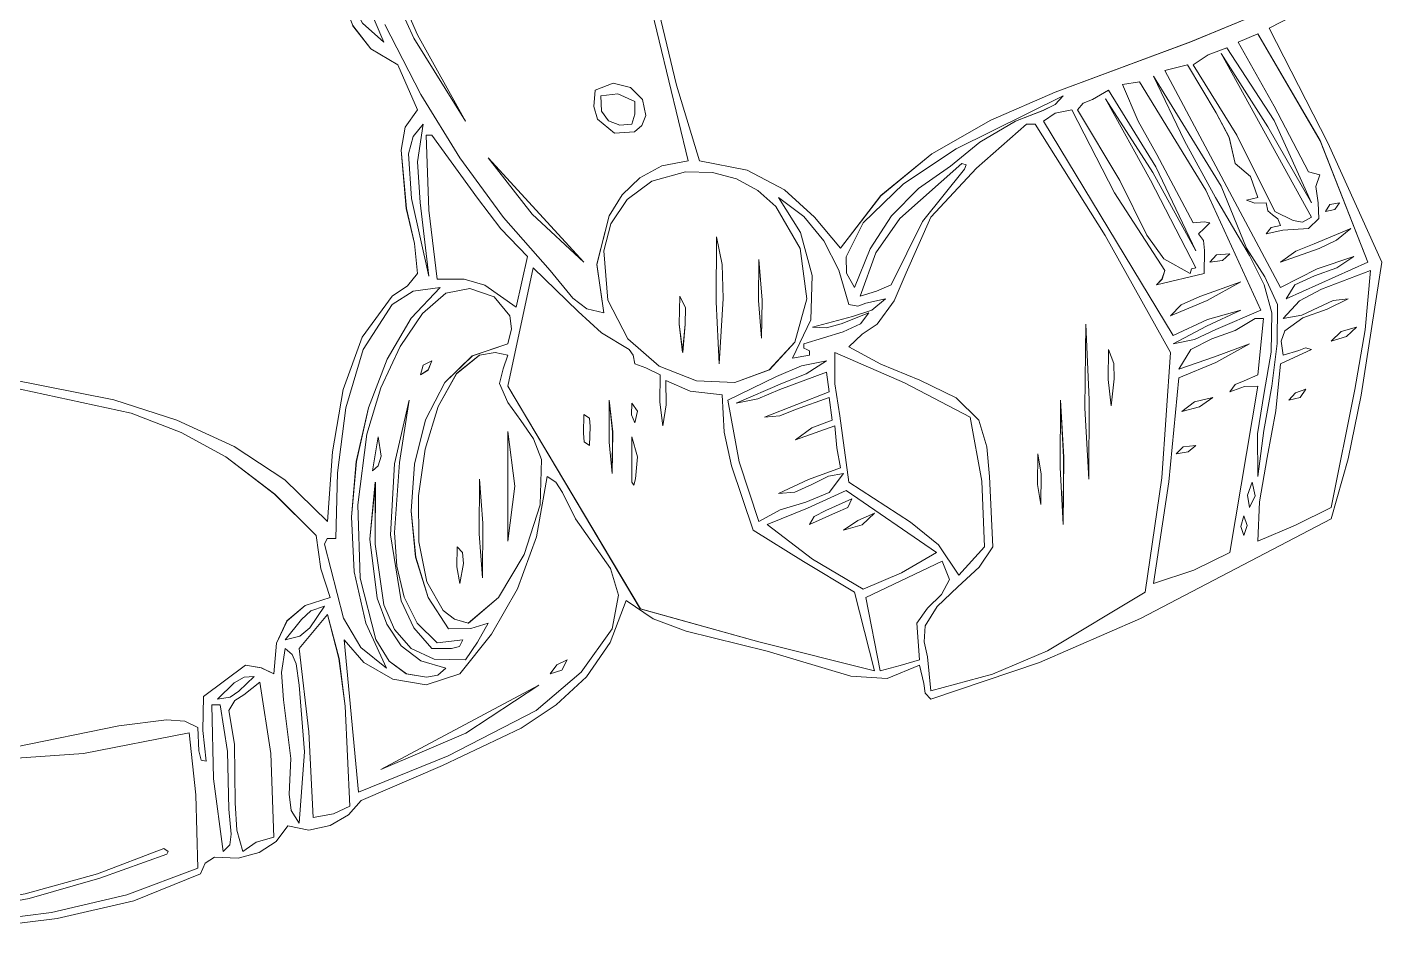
# Model space of a CAD drawing. Header units: inches. Extents: x -1726 to 2926, y -3254 to 1573.
# Drawn here: x 1126 to 2926, y -3248 to -2050 of the extents above; entities that cross this region are included whole.
import ezdxf

# ---------------------------------------------------------------- set-up
doc = ezdxf.new("R2010")
doc.units = ezdxf.units.IN
doc.header["$MEASUREMENT"] = 0
doc.layers.add('Layer 1', color=7, linetype='Continuous')

msp = doc.modelspace()

# ---------------------------------------------------------------- linework, layer by layer
at = {"layer": 'Layer 1', "color": 7, "lineweight": 9}
for points in [[(1708.6, -2175.3), (1644.6, -2060.4), (1590.4, -1935.7), (1548.5, -1798.8), (1521.3, -1647.1), (1543.6, -1803.7), (1584, -1942.2), (1639.9, -2065.1), (1708.6, -2175.3), (1708.6, -2175.3)], [(1521.3, -1647.1), (1548.5, -1798.8), (1590.4, -1935.7), (1644.6, -2060.4), (1708.6, -2175.3), (1639.9, -2065.1), (1584, -1942.2), (1543.6, -1803.7), (1521.3, -1647.1), (1521.3, -1647.1)], [(1506.3, -1774.5), (1524, -1866.8), (1534.3, -1964), (1543.4, -2008.8), (1558.7, -2048), (1582.9, -2079.2), (1618.7, -2100.3), (1644.9, -2160.3), (1628.3, -2183.1), (1623, -2213.8), (1630, -2291.4), (1640.9, -2337.7), (1644.9, -2377.5), (1631.7, -2393.8), (1611.2, -2407.5), (1571.3, -2462.1), (1546, -2531.9), (1531.8, -2614.5), (1525.1, -2707.2), (1468.4, -2651.9), (1401.3, -2607.5), (1325.1, -2572.6), (1241.3, -2545.5), (1057.5, -2509.1)], [(1600, -2070.4), (1565.5, -1988.8), (1536.3, -1901.8), (1537.5, -1954.5), (1550, -2004.5), (1571.6, -2045.2), (1600, -2070.4), (1600, -2070.4)], [(1536.3, -1901.8), (1565.5, -1988.8), (1600, -2070.4), (1571.6, -2045.2), (1550, -2004.5), (1537.5, -1954.5), (1536.3, -1901.8), (1536.3, -1901.8)], [(1952.9, -2015.1), (2004.5, -2227.7), (1969.5, -2234.6), (1940.2, -2250.3), (1916.8, -2273), (1899.3, -2300.9), (1883, -2365.5), (1892.1, -2430), (1869.7, -2424.7), (1851.3, -2410.2), (1821, -2373.8), (1758.9, -2303), (1701.1, -2224), (1649.4, -2139.9), (1601.5, -2046.9)], [(1601.5, -2046.8), (1649.4, -2139.9), (1701.1, -2223.9), (1758.9, -2303), (1821, -2373.8), (1851.3, -2410.2), (1869.7, -2424.7), (1892.1, -2429.9), (1883, -2365.4), (1899.3, -2300.9), (1916.8, -2273), (1940.2, -2250.3), (1969.5, -2234.6), (2004.5, -2227.7), (1952.8, -2015.1)], [(1963.3, -2020.3), (1988.7, -2127.4), (2019.5, -2227.7), (2082.9, -2240.2), (2132.3, -2266.6), (2172.1, -2302.6), (2206.8, -2343.8), (2260.3, -2274.2), (2328, -2218.7), (2406.4, -2173.9), (2492.1, -2136.5), (2671.9, -2070), (2759, -2034.1)], [(2759, -2034), (2671.8, -2070), (2492.1, -2136.5), (2406.3, -2173.9), (2327.9, -2218.7), (2260.3, -2274.1), (2206.8, -2343.8), (2172.1, -2302.6), (2132.3, -2266.6), (2082.9, -2240.2), (2019.5, -2227.7), (1988.7, -2127.4), (1963.3, -2020.3)], [(2808.2, -2035.4), (2776.1, -2051.6), (2854.3, -2203.8), (2925.9, -2362.5), (2898.3, -2539.1), (2881.1, -2623.9), (2858.5, -2703.4), (2605.3, -2836), (2470.9, -2894.5), (2326.6, -2943.1), (2319.4, -2935.3), (2317.4, -2922.3), (2311.6, -2898.2), (2268.6, -2915.9), (2220.5, -2912.8), (2109.3, -2879.4), (2001.8, -2852.7), (1957.8, -2836.5), (1922.1, -2812), (1900.7, -2867.9), (1869.1, -2913.5), (1829.1, -2950.8), (1782.7, -2981.7), (1678, -3031.5), (1570, -3077.9), (1553.3, -3096.8), (1528.8, -3111.2), (1500.5, -3117.4), (1472.6, -3111.6), (1456.9, -3132.2), (1434.3, -3147), (1406.5, -3154.4), (1375.2, -3152.9), (1362.9, -3161.1), (1356.4, -3175.3), (1267.8, -3210.9), (1165.9, -3234.7), (1054.4, -3248.4)], [(1057.5, -2509), (1241.3, -2545.5), (1325, -2572.5), (1401.2, -2607.5), (1468.4, -2651.9), (1525.1, -2707.1), (1531.7, -2614.5), (1546, -2531.9), (1571.3, -2462), (1611.2, -2407.5), (1631.6, -2393.8), (1644.9, -2377.5), (1640.8, -2337.7), (1629.9, -2291.4), (1623, -2213.8), (1628.3, -2183.1), (1644.9, -2160.2), (1618.7, -2100.3), (1582.9, -2079.2), (1558.6, -2047.9)], [(2761.2, -2059.1), (2843.9, -2201.2), (2907.2, -2362.5), (2798.6, -2411.2), (2810.4, -2392.5), (2836.4, -2380.6), (2865.9, -2370), (2888.5, -2355), (2840.1, -2371.3), (2791.1, -2396.3), (2637.5, -2107.8), (2667.5, -2100.3), (2705.6, -2164.3), (2723.2, -2196.7), (2731.2, -2231.4), (2751.3, -2248.8), (2761.1, -2276.4), (2746.2, -2280.1), (2757, -2284.3), (2772.4, -2283.9), (2774.2, -2294.3), (2780.8, -2299.8), (2787.9, -2304.9), (2791.1, -2313.9), (2778.8, -2316.5), (2772.4, -2325.1), (2794.3, -2319.8), (2828.6, -2317.6), (2842, -2304.6), (2841.4, -2283.6), (2838.1, -2261.8), (2843.6, -2246.4), (2828.6, -2242.7), (2782.9, -2155.4), (2734.9, -2070.4), (2761.2, -2059.1), (2761.2, -2059.1)], [(2734.9, -2070.4), (2782.9, -2155.4), (2828.6, -2242.7), (2843.6, -2246.4), (2838.1, -2261.8), (2841.4, -2283.6), (2842, -2304.5), (2828.6, -2317.6), (2794.3, -2319.8), (2772.4, -2325.1), (2778.8, -2316.5), (2791.1, -2313.8), (2787.9, -2304.9), (2780.8, -2299.8), (2774.2, -2294.2), (2772.4, -2283.9), (2757, -2284.3), (2746.2, -2280.1), (2761.1, -2276.4), (2751.3, -2248.8), (2731.2, -2231.4), (2723.2, -2196.6), (2705.6, -2164.3), (2667.5, -2100.3), (2637.5, -2107.8), (2791.1, -2396.2), (2840.1, -2371.3), (2888.5, -2355), (2865.9, -2370), (2836.4, -2380.6), (2810.4, -2392.5), (2798.6, -2411.2), (2907.2, -2362.5), (2843.9, -2201.1), (2761.2, -2059.1), (2734.9, -2070.4), (2734.9, -2070.4)], [(2712.4, -2085.4), (2832.3, -2302.6), (2820.5, -2309.6), (2808, -2307.2), (2783.6, -2295.1), (2733.4, -2193.6), (2675, -2100.3), (2695.3, -2086.9), (2719.9, -2077.9), (2782.8, -2174.2), (2832.3, -2283.9), (2774.2, -2182.9), (2712.4, -2085.4), (2712.4, -2085.4)], [(2832.3, -2283.9), (2782.8, -2174.2), (2719.9, -2077.9), (2695.3, -2087), (2675, -2100.3), (2733.4, -2193.6), (2783.6, -2295.1), (2808, -2307.2), (2820.5, -2309.6), (2832.3, -2302.6), (2712.4, -2085.4), (2774.2, -2182.9), (2832.3, -2283.9), (2832.3, -2283.9)], [(2581.4, -2126.6), (2602.1, -2175.1), (2627.1, -2219.4), (2675, -2310.1), (2689.8, -2309.1), (2697.5, -2310.1), (2690, -2317.6), (2682.5, -2325.1), (2688.8, -2333.8), (2690.4, -2347.2), (2690, -2377.5), (2626.3, -2392.5), (2633.9, -2385), (2637.6, -2373.8), (2570.7, -2270.2), (2513.9, -2160.2), (2491.9, -2164.4), (2476.5, -2175.2), (2648.8, -2459.9), (2694.3, -2438.9), (2738.7, -2426.2), (2692.8, -2447.7), (2648.8, -2471.1), (2677.1, -2465.1), (2705.5, -2451.9), (2764.9, -2426.2), (2692, -2266.9), (2603.8, -2122.8), (2581.4, -2126.6), (2581.4, -2126.6)], [(2603.8, -2122.8), (2692, -2266.9), (2764.9, -2426.2), (2705.5, -2452), (2677.1, -2465.1), (2648.8, -2471.2), (2692.8, -2447.7), (2738.7, -2426.2), (2694.2, -2438.9), (2648.8, -2459.9), (2476.5, -2175.3), (2491.9, -2164.4), (2513.9, -2160.3), (2570.6, -2270.3), (2637.5, -2373.8), (2633.8, -2385.1), (2626.3, -2392.5), (2690, -2377.5), (2690.3, -2347.2), (2688.8, -2333.8), (2682.5, -2325.1), (2690, -2317.6), (2697.5, -2310.1), (2689.8, -2309.1), (2675, -2310.1), (2627.1, -2219.4), (2602.1, -2175.1), (2581.4, -2126.6), (2603.8, -2122.8), (2603.8, -2122.8)], [(2663.8, -2201.5), (2705, -2276.4), (2750.1, -2353.5), (2769.5, -2392.5), (2779.9, -2430), (2778.8, -2482.2), (2769.5, -2535.6), (2760.7, -2590.4), (2761.2, -2647.2), (2769, -2586.3), (2779.9, -2527.4), (2786.7, -2470.6), (2787.4, -2418.7), (2770.3, -2381.9), (2746.2, -2343.8), (2712.4, -2261.4), (2622.5, -2115.3), (2663.8, -2201.5), (2663.8, -2201.5)], [(2622.6, -2115.3), (2712.5, -2261.4), (2746.2, -2343.8), (2770.3, -2381.9), (2787.4, -2418.7), (2786.7, -2470.6), (2779.9, -2527.4), (2769, -2586.3), (2761.2, -2647.2), (2760.8, -2590.4), (2769.5, -2535.6), (2778.8, -2482.2), (2779.9, -2430), (2769.5, -2392.5), (2750.1, -2353.5), (2705, -2276.4), (2663.8, -2201.5), (2622.6, -2115.3), (2622.6, -2115.3)], [(1948.3, -2167.8), (1943.9, -2146.2), (1927.6, -2130.4), (1904.8, -2124.9), (1880.9, -2134.1), (1879, -2155.8), (1883.9, -2172.6), (1906.4, -2191.1), (1933, -2189.5), (1943, -2181.1), (1948.3, -2167.8), (1948.3, -2167.8)], [(1880.9, -2134.1), (1904.8, -2124.9), (1927.6, -2130.4), (1943.9, -2146.2), (1948.3, -2167.8), (1943, -2181.1), (1933, -2189.5), (1906.4, -2191.1), (1883.9, -2172.6), (1879, -2155.8), (1880.9, -2134.1), (1880.9, -2134.1)], [(1888.4, -2141.5), (1889.2, -2162), (1898.7, -2174.9), (1913.4, -2180.6), (1929.6, -2179), (1933.5, -2166), (1933.4, -2149), (1911, -2138.8), (1888.4, -2141.5), (1888.4, -2141.5)], [(1933.4, -2149), (1933.5, -2166), (1929.6, -2179), (1913.4, -2180.6), (1898.7, -2174.9), (1889.1, -2162), (1888.4, -2141.6), (1911, -2138.8), (1933.4, -2149), (1933.4, -2149)], [(2236.7, -2310.1), (2214.4, -2355.3), (2214.6, -2377.1), (2225.5, -2396.2), (2246.3, -2345), (2274.6, -2301.1), (2310.2, -2264.6), (2352.9, -2235.2), (2391.6, -2203.1), (2439, -2175.2), (2475.8, -2161.2), (2492.1, -2153.1), (2502.7, -2141.5), (2360.5, -2212), (2290.2, -2258.5), (2236.7, -2310.1), (2236.7, -2310.1)], [(2502.7, -2141.5), (2492.1, -2153.1), (2475.7, -2161.2), (2439, -2175.3), (2391.6, -2203.1), (2352.9, -2235.2), (2310.2, -2264.6), (2274.6, -2301.1), (2246.3, -2345), (2225.5, -2396.3), (2214.6, -2377.1), (2214.4, -2355.3), (2236.7, -2310.1), (2290.2, -2258.5), (2360.5, -2212), (2502.7, -2141.5), (2502.7, -2141.5)], [(2558.9, -2145.3), (2618.4, -2253.4), (2678.7, -2370), (2672.8, -2371.5), (2671.2, -2377.5), (2636.2, -2358.2), (2613.5, -2326.6), (2577.6, -2253.9), (2521.4, -2160.3), (2529.3, -2151.3), (2541.3, -2146.5), (2562.6, -2134), (2625.8, -2235.7), (2678.8, -2347.5), (2621.8, -2243.4), (2558.9, -2145.3), (2558.9, -2145.3)], [(2678.8, -2347.6), (2625.8, -2235.7), (2562.6, -2134.1), (2541.3, -2146.5), (2529.3, -2151.3), (2521.4, -2160.3), (2577.6, -2253.9), (2613.5, -2326.6), (2636.2, -2358.2), (2671.2, -2377.5), (2672.8, -2371.6), (2678.7, -2370), (2618.4, -2253.4), (2558.9, -2145.3), (2621.8, -2243.4), (2678.8, -2347.6), (2678.8, -2347.6)], [(1659.9, -2381.3), (1648.5, -2283.1), (1644.8, -2229.1), (1652.4, -2179), (1638.9, -2195.4), (1632.9, -2218.8), (1636.8, -2278), (1659.9, -2381.3), (1659.9, -2381.3)], [(1652.4, -2179), (1644.8, -2229.1), (1648.5, -2283.1), (1659.9, -2381.3), (1636.8, -2278), (1632.9, -2218.8), (1638.9, -2195.4), (1652.4, -2179), (1652.4, -2179)], [(1656.2, -2194), (1663.7, -2194), (1724.5, -2277.4), (1755.7, -2318.3), (1791, -2355), (1776, -2422.5), (1734.3, -2393.1), (1706.6, -2385.2), (1671.1, -2385), (1659.9, -2293.3), (1656.2, -2194), (1656.2, -2194)], [(1671.1, -2385), (1706.6, -2385.2), (1734.3, -2393.1), (1776, -2422.5), (1791, -2355), (1755.7, -2318.3), (1724.5, -2277.3), (1663.7, -2194), (1656.2, -2194), (1659.9, -2293.3), (1671.1, -2385), (1671.1, -2385)], [(2611.3, -2800.8), (2481.6, -2879), (2408.5, -2909.8), (2326.7, -2931.9), (2322.1, -2886.7), (2317.8, -2867.2), (2319.2, -2845.7), (2335, -2820.2), (2362.6, -2794.1), (2391, -2767.7), (2409.1, -2740.9), (2404.6, -2647.4), (2401.2, -2607.7), (2390.3, -2572.3), (2360.2, -2542.8), (2312.2, -2519.4), (2260.2, -2498), (2218, -2474.9), (2235.7, -2458), (2255.5, -2445), (2278.1, -2414.1), (2294, -2376.9), (2326.6, -2302.6), (2387.3, -2237.8), (2454, -2179), (2465.2, -2179), (2558.5, -2327.3), (2645, -2482.4), (2633.8, -2649.2), (2611.3, -2800.8), (2611.3, -2800.8)], [(2645, -2482.4), (2558.5, -2327.3), (2465.2, -2179), (2454, -2179), (2387.3, -2237.8), (2326.6, -2302.6), (2294, -2376.9), (2278.1, -2414.1), (2255.5, -2444.9), (2235.7, -2458), (2218, -2474.9), (2260.2, -2498), (2312.2, -2519.4), (2360.2, -2542.8), (2390.3, -2572.3), (2401.2, -2607.7), (2404.6, -2647.4), (2409.1, -2740.9), (2391, -2767.7), (2362.7, -2794.1), (2335.1, -2820.1), (2319.2, -2845.7), (2317.8, -2867.2), (2322.1, -2886.7), (2326.7, -2931.9), (2408.5, -2909.8), (2481.6, -2879), (2611.3, -2800.8), (2633.8, -2649.2), (2645, -2482.4), (2645, -2482.4)], [(1865.9, -2362.5), (1738.6, -2223.9), (1796.9, -2298.6), (1865.9, -2362.5), (1865.9, -2362.5)], [(1738.6, -2223.9), (1865.9, -2362.5), (1796.9, -2298.6), (1738.6, -2223.9), (1738.6, -2223.9)], [(2367.9, -2231.4), (2373.6, -2233.4), (2371.6, -2238.9), (2315.7, -2308.5), (2274.2, -2392.5), (2254.6, -2401), (2233, -2407.5), (2253.5, -2350.3), (2285.5, -2304.5), (2367.9, -2231.4), (2367.9, -2231.4)], [(2233, -2407.5), (2254.6, -2401), (2274.2, -2392.5), (2315.7, -2308.5), (2371.6, -2238.9), (2373.6, -2233.4), (2367.9, -2231.4), (2285.5, -2304.5), (2253.5, -2350.3), (2233, -2407.5), (2233, -2407.5)], [(1892.2, -2347.6), (1897.5, -2412.9), (1924.2, -2464.3), (1965.7, -2500.5), (2015.2, -2520.2), (2066.3, -2522.3), (2112.2, -2505.7), (2146.2, -2469), (2161.8, -2411.2), (2153.1, -2344.3), (2120.7, -2288.6), (2096.9, -2267.4), (2068.7, -2252), (2036.5, -2243.5), (2000.8, -2242.7), (1956, -2254.9), (1923.1, -2279.3), (1901.8, -2311.7), (1892.2, -2347.6), (1892.2, -2347.6)], [(2000.8, -2242.7), (2036.5, -2243.5), (2068.7, -2252), (2096.9, -2267.4), (2120.7, -2288.6), (2153.1, -2344.3), (2161.8, -2411.2), (2146.2, -2469), (2112.1, -2505.7), (2066.3, -2522.3), (2015.2, -2520.2), (1965.7, -2500.5), (1924.2, -2464.3), (1897.5, -2412.9), (1892.2, -2347.6), (1901.8, -2311.7), (1923.1, -2279.3), (1956, -2254.9), (2000.8, -2242.7), (2000.8, -2242.7)], [(2169.3, -2448.7), (2188, -2449.9), (2207.4, -2444.6), (2244.2, -2430), (2233.1, -2444.6), (2210.2, -2454.9), (2158.1, -2471.2), (2158, -2476.9), (2161.9, -2478.7), (2165.7, -2480.4), (2165.6, -2486.1), (2143.1, -2489.9), (2167.1, -2439), (2169.2, -2380.3), (2153.6, -2323), (2124.4, -2276.4), (2157.9, -2301.8), (2184.6, -2334.2), (2204.6, -2373.2), (2218, -2418.7), (2229.8, -2420.8), (2240.4, -2417.1), (2266.7, -2411.2), (2248.2, -2426.4), (2222.7, -2434.6), (2169.3, -2448.7), (2169.3, -2448.7)], [(2266.7, -2411.2), (2240.4, -2417.1), (2229.8, -2420.8), (2218, -2418.7), (2204.6, -2373.2), (2184.6, -2334.2), (2157.9, -2301.8), (2124.4, -2276.4), (2153.6, -2323), (2169.2, -2380.3), (2167.1, -2439), (2143.1, -2489.9), (2165.6, -2486.1), (2165.7, -2480.4), (2161.9, -2478.6), (2158, -2476.9), (2158.1, -2471.2), (2210.2, -2454.9), (2233.1, -2444.6), (2244.2, -2429.9), (2207.4, -2444.6), (2188, -2449.9), (2169.3, -2448.7), (2222.7, -2434.6), (2248.2, -2426.4), (2266.7, -2411.2), (2266.7, -2411.2)], [(2851, -2295.1), (2863.5, -2292.6), (2869.8, -2283.9), (2856.6, -2285.7), (2851, -2295.1), (2851, -2295.1)], [(2869.8, -2283.9), (2863.6, -2292.6), (2851, -2295.1), (2856.6, -2285.7), (2869.8, -2283.9), (2869.8, -2283.9)], [(2791.1, -2362.5), (2842.4, -2344.5), (2865.8, -2333.3), (2884.8, -2317.6), (2835.9, -2338), (2811.4, -2348.1), (2791.1, -2362.5), (2791.1, -2362.5)], [(2884.8, -2317.6), (2865.8, -2333.3), (2842.4, -2344.5), (2791.1, -2362.5), (2811.4, -2348.1), (2835.9, -2338), (2884.8, -2317.6), (2884.8, -2317.6)], [(2042, -2328.8), (2049.4, -2365.6), (2050.8, -2410.8), (2045.7, -2497.4), (2041.5, -2415.4), (2042, -2328.8), (2042, -2328.8)], [(2045.7, -2497.4), (2050.8, -2410.8), (2049.4, -2365.6), (2042, -2328.8), (2041.5, -2415.4), (2045.7, -2497.4), (2045.7, -2497.4)], [(2723.7, -2351.3), (2714.2, -2360.5), (2697.5, -2362.5), (2706.3, -2352.6), (2723.7, -2351.3), (2723.7, -2351.3)], [(2697.5, -2362.5), (2714.2, -2360.5), (2723.7, -2351.3), (2706.3, -2352.6), (2697.5, -2362.5), (2697.5, -2362.5)], [(1764.8, -2527.3), (1940.8, -2823.3), (2098.3, -2867.1), (2251.7, -2905.7), (2225.5, -2800.8), (2157.4, -2760.3), (2090.7, -2718.4), (2062, -2633.1), (2052.1, -2588.3), (2049.5, -2538.6), (2007.1, -2534.1), (1974.5, -2519.8), (1975, -2552.1), (1970.8, -2579.8), (1966.6, -2548.4), (1967, -2512.3), (1948.3, -2502.8), (1933.3, -2497.4), (1931.4, -2486.2), (1925.8, -2478.6), (1889, -2456.4), (1858.2, -2428.3), (1798.5, -2370), (1764.8, -2527.3), (1764.8, -2527.3)], [(1798.5, -2370), (1858.2, -2428.3), (1889, -2456.5), (1925.9, -2478.6), (1931.4, -2486.2), (1933.4, -2497.4), (1948.3, -2502.8), (1967.1, -2512.4), (1966.6, -2548.4), (1970.8, -2579.8), (1975, -2552.2), (1974.6, -2519.9), (2007.1, -2534.1), (2049.5, -2538.6), (2052.1, -2588.3), (2062, -2633.1), (2090.7, -2718.4), (2157.4, -2760.3), (2225.5, -2800.8), (2251.8, -2905.7), (2098.3, -2867.1), (1940.9, -2823.3), (1764.8, -2527.4), (1798.5, -2370), (1798.5, -2370)], [(2098.2, -2358.8), (2102.6, -2413.2), (2101.9, -2463.7), (2097.7, -2413.6), (2098.2, -2358.8), (2098.2, -2358.8)], [(2101.9, -2463.7), (2102.5, -2413.2), (2098.1, -2358.8), (2097.7, -2413.6), (2101.9, -2463.7), (2101.9, -2463.7)], [(2794.9, -2486.1), (2815.7, -2479.8), (2824.5, -2476.2), (2832.3, -2478.7), (2791.1, -2497.4), (2784.9, -2559.9), (2773.4, -2622), (2763.2, -2680.8), (2761.2, -2733.4), (2811, -2712.1), (2858.5, -2688.4), (2890.1, -2531.8), (2903.6, -2452.3), (2911, -2373.8), (2845.7, -2398.4), (2816.3, -2413.9), (2794.8, -2437.5), (2819.6, -2433.1), (2841.1, -2422.9), (2861, -2413.4), (2881, -2411.2), (2853.4, -2425), (2820.9, -2436.3), (2796.8, -2453.7), (2792.3, -2467.5), (2794.9, -2486.1), (2794.9, -2486.1)], [(2881, -2411.2), (2861, -2413.4), (2841.1, -2422.8), (2819.6, -2433.1), (2794.9, -2437.4), (2816.3, -2413.9), (2845.7, -2398.4), (2911, -2373.8), (2903.7, -2452.3), (2890.1, -2531.7), (2858.5, -2688.4), (2811, -2712.1), (2761.2, -2733.4), (2763.2, -2680.8), (2773.4, -2622), (2785, -2559.9), (2791.1, -2497.4), (2832.3, -2478.6), (2824.5, -2476.2), (2815.7, -2479.8), (2794.9, -2486.1), (2792.3, -2467.5), (2796.8, -2453.7), (2820.9, -2436.3), (2853.4, -2425), (2881, -2411.2), (2881, -2411.2)], [(2738.7, -2388.8), (2694, -2413.4), (2645, -2433.7), (2659.2, -2419.2), (2684.1, -2408.2), (2738.7, -2388.8), (2738.7, -2388.8)], [(2645, -2433.7), (2694, -2413.4), (2738.7, -2388.8), (2684.1, -2408.2), (2659.2, -2419.2), (2645, -2433.7), (2645, -2433.7)], [(1611.2, -2418.7), (1572.8, -2478.6), (1549.7, -2555.9), (1538.7, -2642.4), (1536.3, -2729.6), (1524.9, -2729.5), (1521.3, -2737.1), (1546.5, -2835.6), (1569.3, -2874.5), (1603.7, -2901.9), (1576, -2842.1), (1560.7, -2773.9), (1556.9, -2701), (1563.6, -2627.3), (1579.7, -2556.2), (1604.3, -2491.5), (1636.4, -2437), (1674.9, -2396.2), (1639.1, -2400.9), (1611.2, -2418.7), (1611.2, -2418.7)], [(1674.9, -2396.3), (1636.4, -2437), (1604.3, -2491.5), (1579.7, -2556.2), (1563.5, -2627.3), (1556.9, -2701.1), (1560.7, -2773.9), (1576, -2842.1), (1603.7, -2901.9), (1569.3, -2874.5), (1546.5, -2835.6), (1521.3, -2737.1), (1524.9, -2729.5), (1536.3, -2729.6), (1538.7, -2642.4), (1549.7, -2556), (1572.8, -2478.6), (1611.2, -2418.7), (1639.1, -2400.9), (1674.9, -2396.3), (1674.9, -2396.3)], [(1764.8, -2471.2), (1717.7, -2486.8), (1681.3, -2522.3), (1655.6, -2572.1), (1640.6, -2630.9), (1636.2, -2693.4), (1642.4, -2754.3), (1659, -2808.1), (1686.1, -2849.5), (1715.8, -2849.2), (1738.6, -2842), (1724.7, -2867.5), (1708.6, -2890.7), (1667.1, -2889.9), (1636.2, -2875.8), (1614.4, -2850.8), (1600.2, -2817.7), (1588.5, -2737.1), (1588.8, -2654.7), (1581.3, -2730.6), (1591.1, -2809.1), (1604.1, -2843.7), (1623.2, -2872.1), (1649.1, -2892.3), (1682.4, -2901.9), (1671.8, -2911.3), (1656.8, -2914), (1630, -2909.4), (1607.1, -2892.6), (1589.4, -2864.1), (1568.6, -2782.6), (1565.4, -2684.9), (1577.5, -2591), (1596.1, -2529.7), (1621.7, -2474.5), (1651.5, -2430.7), (1682.4, -2403.7), (1714.3, -2397.7), (1746.6, -2408.6), (1767.4, -2434), (1769.8, -2451.2), (1764.8, -2471.2), (1764.8, -2471.2)], [(1682.4, -2403.7), (1651.5, -2430.7), (1621.7, -2474.5), (1596.1, -2529.7), (1577.5, -2591), (1565.4, -2684.9), (1568.6, -2782.6), (1589.4, -2864.1), (1607.1, -2892.6), (1629.9, -2909.4), (1656.8, -2914.1), (1671.8, -2911.3), (1682.4, -2901.9), (1649.1, -2892.3), (1623.2, -2872.1), (1604.1, -2843.7), (1591.1, -2809.1), (1581.3, -2730.6), (1588.7, -2654.7), (1588.5, -2737.1), (1600.2, -2817.7), (1614.4, -2850.8), (1636.2, -2875.8), (1667.1, -2889.9), (1708.6, -2890.7), (1724.7, -2867.5), (1738.6, -2842), (1715.8, -2849.2), (1686.1, -2849.5), (1659, -2808.1), (1642.3, -2754.3), (1636.2, -2693.5), (1640.6, -2630.9), (1655.6, -2572.1), (1681.3, -2522.3), (1717.6, -2486.9), (1764.8, -2471.2), (1769.8, -2451.2), (1767.4, -2434), (1746.6, -2408.6), (1714.3, -2397.7), (1682.4, -2403.7), (1682.4, -2403.7)], [(1993.3, -2407.5), (2000.8, -2423.4), (2000.2, -2445.1), (1997.1, -2482.4), (1992.3, -2445), (1993.3, -2407.5), (1993.3, -2407.5)], [(1997, -2482.4), (2000.2, -2445.1), (2000.8, -2423.4), (1993.3, -2407.5), (1992.3, -2445), (1997, -2482.4), (1997, -2482.4)], [(2536.4, -2651), (2536.9, -2545.6), (2532.6, -2444.9), (2531.4, -2556.6), (2536.4, -2651), (2536.4, -2651)], [(2532.7, -2444.9), (2536.9, -2545.6), (2536.4, -2651), (2531.5, -2556.6), (2532.7, -2444.9), (2532.7, -2444.9)], [(2768.6, -2437.4), (2761.2, -2512.4), (2742.9, -2520.3), (2730.9, -2524.9), (2723.7, -2534.8), (2743.6, -2527.9), (2761.2, -2527.4), (2723.7, -2748.3), (2676.1, -2771.9), (2622.6, -2789.5), (2642.8, -2654.5), (2656.3, -2516.1), (2705.3, -2495.8), (2749.9, -2471.2), (2703.4, -2488.3), (2656.3, -2504.9), (2672.2, -2478.6), (2700, -2464.3), (2731.2, -2453.4), (2757.4, -2437.4), (2768.6, -2437.4), (2768.6, -2437.4)], [(2757.4, -2437.4), (2731.2, -2453.4), (2700, -2464.3), (2672.2, -2478.6), (2656.3, -2504.9), (2703.4, -2488.3), (2749.9, -2471.2), (2705.3, -2495.8), (2656.3, -2516.1), (2642.8, -2654.5), (2622.6, -2789.5), (2676.1, -2771.9), (2723.7, -2748.3), (2761.2, -2527.4), (2743.6, -2527.9), (2723.7, -2534.8), (2730.9, -2524.9), (2742.9, -2520.3), (2761.2, -2512.4), (2768.6, -2437.4), (2757.4, -2437.4), (2757.4, -2437.4)], [(2892.3, -2448.7), (2878.7, -2461.3), (2858.5, -2467.4), (2871.9, -2454.5), (2892.3, -2448.7), (2892.3, -2448.7)], [(2858.5, -2467.4), (2878.7, -2461.3), (2892.3, -2448.7), (2871.9, -2454.5), (2858.5, -2467.4), (2858.5, -2467.4)], [(1764.8, -2486.1), (1758.6, -2504.3), (1753.6, -2523.6), (1764.7, -2548.9), (1782, -2572.8), (1799.1, -2597.4), (1809.7, -2624.7), (1807.7, -2684.9), (1786.5, -2750.9), (1752.6, -2808), (1712.3, -2842), (1694, -2836.8), (1678.8, -2825.4), (1657.2, -2787.1), (1646.7, -2734.1), (1646.3, -2673.1), (1655.1, -2611), (1672.2, -2554.5), (1696.5, -2510.6), (1727.3, -2486.1), (1747.9, -2482.7), (1764.8, -2486.1), (1764.8, -2486.1)], [(1727.3, -2486.1), (1696.6, -2510.7), (1672.2, -2554.5), (1655.1, -2611), (1646.3, -2673.1), (1646.7, -2734.1), (1657.2, -2787.2), (1678.8, -2825.4), (1694, -2836.8), (1712.4, -2842), (1752.6, -2808), (1786.5, -2750.9), (1807.7, -2684.9), (1809.7, -2624.7), (1799.1, -2597.4), (1782, -2572.8), (1764.7, -2548.9), (1753.6, -2523.6), (1758.6, -2504.3), (1764.8, -2486.2), (1747.9, -2482.7), (1727.3, -2486.1), (1727.3, -2486.1)], [(2218, -2654.7), (2299.7, -2707.9), (2337.1, -2737.9), (2364.1, -2778.3), (2397.8, -2740.9), (2394.3, -2653.4), (2379.1, -2568.6), (2291.8, -2522.9), (2199.3, -2482.4), (2199.3, -2524.3), (2205.8, -2566.7), (2218, -2654.7), (2218, -2654.7)], [(2566.4, -2553.6), (2570.3, -2517.4), (2569.8, -2497.3), (2562.6, -2478.7), (2562.2, -2518.4), (2566.4, -2553.6), (2566.4, -2553.6)], [(2562.6, -2478.7), (2569.8, -2497.3), (2570.3, -2517.4), (2566.4, -2553.6), (2562.2, -2518.4), (2562.6, -2478.7), (2562.6, -2478.7)], [(1648.7, -2512.4), (1659, -2505.8), (1663.7, -2493.6), (1652.5, -2499.4), (1648.7, -2512.4), (1648.7, -2512.4)], [(1663.7, -2493.6), (1659, -2505.9), (1648.7, -2512.4), (1652.5, -2499.4), (1663.7, -2493.6), (1663.7, -2493.6)], [(2188.1, -2493.6), (2161.1, -2510.7), (2129.7, -2523.2), (2068.2, -2549.8), (2096.7, -2544), (2126.1, -2531.8), (2188.1, -2508.6), (2191.8, -2534.8), (2105.7, -2568.6), (2126.1, -2566.8), (2146.8, -2558.2), (2191.8, -2542.3), (2195.6, -2572.3), (2168.5, -2582.7), (2146.9, -2598.5), (2173, -2589.1), (2199.3, -2579.8), (2201.8, -2609.1), (2206.8, -2636), (2164, -2651.2), (2124.4, -2669.7), (2146, -2668), (2168.6, -2657.8), (2190.7, -2647), (2210.5, -2643.5), (2191.5, -2668.5), (2160.7, -2681.6), (2126.7, -2691.6), (2098.2, -2707.1), (2072, -2627.9), (2057, -2546.1), (2121.8, -2514.5), (2154.7, -2500.3), (2188.1, -2493.6), (2188.1, -2493.6)], [(2057, -2546.1), (2072, -2627.9), (2098.2, -2707.1), (2126.7, -2691.6), (2160.7, -2681.6), (2191.5, -2668.5), (2210.5, -2643.5), (2190.7, -2647), (2168.6, -2657.8), (2146, -2668), (2124.4, -2669.7), (2164, -2651.2), (2206.8, -2636), (2201.8, -2609.1), (2199.3, -2579.8), (2173, -2589.1), (2146.9, -2598.5), (2168.5, -2582.7), (2195.6, -2572.3), (2191.8, -2542.3), (2146.8, -2558.2), (2126.1, -2566.8), (2105.7, -2568.6), (2191.8, -2534.8), (2188.1, -2508.6), (2126.1, -2531.8), (2096.7, -2544), (2068.2, -2549.8), (2129.7, -2523.2), (2161.1, -2510.7), (2188.1, -2493.6), (2154.7, -2500.3), (2121.8, -2514.5), (2057, -2546.1), (2057, -2546.1)], [(1116.8, -2531.1), (1264.2, -2563.2), (1330.8, -2588.8), (1390.2, -2621), (1455, -2670.8), (1510.1, -2725.9), (1516.5, -2770.1), (1528.8, -2808.3), (1495.5, -2818.9), (1471.4, -2838.9), (1457.3, -2868.9), (1453.9, -2909.4), (1437.3, -2901.6), (1416.4, -2898.2), (1360.3, -2939.4), (1359.8, -2984.8), (1364, -3025.5), (1357.4, -3024), (1354.1, -3012), (1352.8, -2980.6), (1335.7, -2972.5), (1311.5, -2970.5), (1248.1, -2978.8), (1109.3, -3006.8)], [(1109.3, -3006.8), (1248.1, -2978.8), (1311.5, -2970.5), (1335.8, -2972.5), (1352.8, -2980.6), (1354.1, -3012), (1357.4, -3024), (1364, -3025.5), (1359.8, -2984.8), (1360.3, -2939.4), (1416.5, -2898.2), (1437.4, -2901.6), (1453.9, -2909.4), (1457.4, -2868.9), (1471.5, -2838.9), (1495.5, -2818.9), (1528.8, -2808.3), (1516.5, -2770.1), (1510.1, -2725.9), (1455.1, -2670.8), (1390.3, -2621), (1330.8, -2588.8), (1264.3, -2563.2), (1116.8, -2531.1)], [(2824.8, -2531.1), (2817.3, -2542.3), (2802.3, -2546.1), (2811.2, -2536.2), (2824.8, -2531.1), (2824.8, -2531.1)], [(2802.3, -2546.1), (2817.3, -2542.3), (2824.8, -2531.1), (2811.2, -2536.2), (2802.3, -2546.1), (2802.3, -2546.1)], [(1663.7, -2875.7), (1690, -2875.8), (1700.4, -2873.1), (1704.9, -2864.5), (1671.1, -2868.2), (1644.3, -2842.1), (1626.9, -2807.5), (1617.4, -2766.6), (1614.2, -2721.7), (1620.7, -2628.6), (1633.7, -2546.1), (1614.3, -2630.3), (1608.7, -2725), (1623.1, -2812.7), (1639.7, -2848.4), (1663.7, -2875.7), (1663.7, -2875.7)], [(1633.7, -2546.1), (1620.7, -2628.6), (1614.3, -2721.7), (1617.4, -2766.6), (1626.9, -2807.5), (1644.3, -2842.1), (1671.1, -2868.2), (1704.9, -2864.5), (1700.4, -2873.1), (1690, -2875.8), (1663.7, -2875.7), (1639.7, -2848.4), (1623.1, -2812.7), (1608.7, -2725), (1614.3, -2630.3), (1633.7, -2546.1), (1633.7, -2546.1)], [(1899.6, -2546.1), (1904.1, -2588.1), (1903.4, -2643.5), (1899.2, -2601.8), (1899.6, -2546.1), (1899.6, -2546.1)], [(1903.4, -2643.5), (1904, -2588.1), (1899.6, -2546.1), (1899.2, -2601.8), (1903.4, -2643.5), (1903.4, -2643.5)], [(1929.6, -2549.8), (1937, -2560.6), (1933.4, -2576), (1929.2, -2565.2), (1929.6, -2549.8), (1929.6, -2549.8)], [(1933.4, -2576), (1937, -2560.6), (1929.6, -2549.8), (1929.2, -2565.2), (1933.4, -2576), (1933.4, -2576)], [(2502.7, -2710.9), (2503.1, -2621.5), (2498.9, -2546.1), (2498.5, -2635.5), (2502.7, -2710.9), (2502.7, -2710.9)], [(2499, -2546.1), (2503.2, -2621.5), (2502.7, -2710.9), (2498.5, -2635.5), (2499, -2546.1), (2499, -2546.1)], [(2660, -2561.1), (2683.6, -2554.7), (2701.2, -2542.3), (2677, -2548.1), (2660, -2561.1), (2660, -2561.1)], [(2701.2, -2542.3), (2683.6, -2554.7), (2660, -2561.1), (2677, -2548.1), (2701.2, -2542.3), (2701.2, -2542.3)], [(1865.9, -2564.8), (1873.2, -2569.7), (1874.2, -2580.9), (1873.4, -2606), (1866.1, -2601.1), (1865.2, -2589.9), (1865.9, -2564.8), (1865.9, -2564.8)], [(1873.4, -2606), (1874.2, -2580.9), (1873.2, -2569.7), (1865.9, -2564.8), (1865.2, -2589.9), (1866.1, -2601.1), (1873.4, -2606), (1873.4, -2606)], [(1764.8, -2733.4), (1774.1, -2660.3), (1764.8, -2587.3), (1764.8, -2733.4), (1764.8, -2733.4)], [(1764.8, -2587.3), (1774.1, -2660.3), (1764.8, -2733.4), (1764.8, -2587.3), (1764.8, -2587.3)], [(1585, -2639.7), (1592.6, -2633.1), (1596.3, -2620.1), (1592.5, -2594.8), (1585, -2639.7), (1585, -2639.7)], [(1592.5, -2594.8), (1596.3, -2620.1), (1592.6, -2633.1), (1585, -2639.7), (1592.5, -2594.8), (1592.5, -2594.8)], [(1929.6, -2594.8), (1937.1, -2621), (1934.6, -2650.3), (1932, -2658.8), (1929.6, -2654.7), (1929.6, -2594.8), (1929.6, -2594.8)], [(1929.6, -2654.7), (1932, -2658.8), (1934.6, -2650.3), (1937.1, -2621), (1929.6, -2594.8), (1929.6, -2654.7), (1929.6, -2654.7)], [(2652.5, -2617.2), (2668.6, -2614.5), (2678.8, -2606), (2662, -2608), (2652.5, -2617.2), (2652.5, -2617.2)], [(2678.8, -2606), (2668.6, -2614.5), (2652.5, -2617.2), (2662, -2608), (2678.8, -2606), (2678.8, -2606)], [(2472.7, -2684.7), (2473.1, -2644), (2469, -2617.2), (2468.6, -2657.9), (2472.7, -2684.7), (2472.7, -2684.7)], [(2469, -2617.2), (2473.1, -2644), (2472.7, -2684.7), (2468.6, -2657.9), (2469, -2617.2), (2469, -2617.2)], [(1817.2, -2647.2), (1828.7, -2654.9), (1837.3, -2668.7), (1854.7, -2703.4), (1901, -2769.4), (1911.6, -2805), (1903.4, -2849.5), (1862.2, -2907.3), (1802.3, -2958.1), (1685.7, -3018.3), (1566.3, -3066.7), (1547.5, -2864.4), (1573.6, -2894.3), (1611.8, -2916.6), (1656.3, -2924.1), (1701.1, -2909.4), (1742.9, -2856.6), (1777.5, -2796.6), (1802.9, -2727.4), (1817.2, -2647.2), (1817.2, -2647.2)], [(1701.1, -2909.4), (1656.3, -2924.1), (1611.8, -2916.7), (1573.6, -2894.3), (1547.5, -2864.5), (1566.3, -3066.7), (1685.7, -3018.3), (1802.3, -2958.1), (1862.2, -2907.3), (1903.4, -2849.5), (1911.6, -2805), (1901, -2769.4), (1854.7, -2703.4), (1837.3, -2668.7), (1828.7, -2655), (1817.2, -2647.2), (1802.9, -2727.5), (1777.5, -2796.6), (1742.9, -2856.6), (1701.1, -2909.4), (1701.1, -2909.4)], [(1731.1, -2782.1), (1731.5, -2709.5), (1727.3, -2651), (1726.9, -2723.5), (1731.1, -2782.1), (1731.1, -2782.1)], [(1727.3, -2651), (1731.5, -2709.5), (1731.1, -2782.1), (1726.9, -2723.5), (1727.3, -2651), (1727.3, -2651)], [(2753.7, -2654.7), (2757.6, -2672.8), (2749.9, -2688.4), (2747.6, -2672), (2753.7, -2654.7), (2753.7, -2654.7)], [(2749.9, -2688.4), (2757.6, -2672.8), (2753.7, -2654.7), (2747.6, -2672), (2749.9, -2688.4), (2749.9, -2688.4)], [(2334.1, -2748.3), (2287.8, -2775.1), (2236.7, -2797), (2169.7, -2757.3), (2109.4, -2710.9), (2163, -2689.6), (2214.3, -2665.9), (2334.1, -2748.3), (2334.1, -2748.3)], [(2214.3, -2665.9), (2163, -2689.6), (2109.4, -2710.9), (2169.7, -2757.3), (2236.7, -2797), (2287.8, -2775.1), (2334.1, -2748.3), (2214.3, -2665.9), (2214.3, -2665.9)], [(2165.6, -2710.9), (2200, -2695.7), (2216.4, -2688.3), (2221.8, -2677.2), (2187.3, -2692.4), (2171.6, -2700.4), (2165.6, -2710.9), (2165.6, -2710.9)], [(2221.8, -2677.2), (2216.4, -2688.3), (2200.1, -2695.7), (2165.6, -2710.9), (2171.6, -2700.4), (2187.3, -2692.4), (2221.8, -2677.2), (2221.8, -2677.2)], [(2210.5, -2718.4), (2235.5, -2711.5), (2251.7, -2695.9), (2229.6, -2705.6), (2210.5, -2718.4), (2210.5, -2718.4)], [(2251.7, -2695.9), (2235.5, -2711.5), (2210.5, -2718.4), (2229.6, -2705.6), (2251.7, -2695.9), (2251.7, -2695.9)], [(2742.4, -2699.7), (2746.8, -2712.4), (2742.4, -2725.9), (2738.6, -2713.6), (2742.4, -2699.7), (2742.4, -2699.7)], [(2742.4, -2725.9), (2746.8, -2712.4), (2742.4, -2699.7), (2738.6, -2713.6), (2742.4, -2725.9), (2742.4, -2725.9)], [(1701.1, -2789.5), (1706, -2762.9), (1704.6, -2748.1), (1697.4, -2740.9), (1696.9, -2767.5), (1701.1, -2789.5), (1701.1, -2789.5)], [(1697.4, -2740.9), (1704.6, -2748.1), (1706, -2762.9), (1701.1, -2789.5), (1696.9, -2767.5), (1697.4, -2740.9), (1697.4, -2740.9)], [(2341.6, -2759.6), (2351.3, -2784.1), (2340.7, -2804), (2322.1, -2822.4), (2307.9, -2842), (2311.7, -2890.7), (2285.8, -2898.5), (2259.3, -2905.7), (2240.5, -2808.3), (2341.6, -2759.6), (2341.6, -2759.6)], [(2240.5, -2808.3), (2259.2, -2905.7), (2285.8, -2898.5), (2311.7, -2890.7), (2307.9, -2842), (2322.1, -2822.4), (2340.7, -2804), (2351.3, -2784.1), (2341.6, -2759.6), (2240.5, -2808.3), (2240.5, -2808.3)], [(1521.3, -2819.5), (1501.6, -2848.4), (1488.3, -2859.6), (1468.9, -2864.5), (1490.5, -2837.4), (1503.2, -2825.7), (1521.3, -2819.5), (1521.3, -2819.5)], [(1468.9, -2864.5), (1488.3, -2859.6), (1501.6, -2848.4), (1521.3, -2819.5), (1503.2, -2825.7), (1490.5, -2837.4), (1468.9, -2864.5), (1468.9, -2864.5)], [(1525.1, -2830.7), (1540.5, -2889.1), (1548.6, -2952.5), (1555, -3085.4), (1533.3, -3095.5), (1506.3, -3100.4), (1500.5, -2986.6), (1487.6, -2875.7), (1525.1, -2830.7), (1525.1, -2830.7)], [(1487.6, -2875.7), (1500.5, -2986.6), (1506.3, -3100.4), (1533.3, -3095.5), (1555, -3085.5), (1548.6, -2952.5), (1540.6, -2889.1), (1525.1, -2830.7), (1487.6, -2875.7), (1487.6, -2875.7)], [(1468.9, -2875.7), (1478.5, -2883.6), (1483.8, -2896.3), (1487.6, -2924.4), (1494.5, -3013.3), (1487.6, -3107.9), (1476.8, -3090.9), (1474.4, -3069.3), (1476.4, -3021.8), (1466.8, -2944.2), (1464.3, -2907.7), (1468.9, -2875.7), (1468.9, -2875.7)], [(1476.4, -3021.8), (1474.4, -3069.3), (1476.8, -3090.9), (1487.6, -3107.9), (1494.5, -3013.3), (1487.6, -2924.4), (1483.8, -2896.3), (1478.5, -2883.6), (1468.9, -2875.7), (1464.3, -2907.7), (1466.8, -2944.2), (1476.4, -3021.8), (1476.4, -3021.8)], [(1821, -2909.4), (1836.6, -2904.5), (1843.4, -2890.7), (1829.9, -2897.7), (1821, -2909.4), (1821, -2909.4)], [(1843.5, -2890.7), (1836.7, -2904.5), (1821, -2909.4), (1829.9, -2897.7), (1843.5, -2890.7), (1843.5, -2890.7)], [(1427.7, -2913.2), (1407.6, -2932.4), (1396, -2940.4), (1379, -2943.1), (1401.2, -2921.5), (1414.4, -2914), (1427.7, -2913.2), (1427.7, -2913.2)], [(1379, -2943.1), (1396, -2940.4), (1407.6, -2932.4), (1427.7, -2913.2), (1414.4, -2914), (1401.2, -2921.5), (1379, -2943.1), (1379, -2943.1)], [(1394, -2958.1), (1401.5, -3003), (1402.7, -3080.9), (1404.9, -3117.1), (1412.7, -3145.4), (1430.6, -3133.3), (1453.9, -3126.6), (1450.1, -3015.4), (1435.2, -2920.6), (1414.2, -2937.2), (1402.1, -2944.8), (1394, -2958.1), (1394, -2958.1)], [(1435.2, -2920.7), (1450.1, -3015.4), (1453.9, -3126.7), (1430.6, -3133.3), (1412.7, -3145.4), (1404.9, -3117.1), (1402.7, -3080.9), (1401.5, -3003), (1394, -2958.1), (1402.1, -2944.8), (1414.2, -2937.2), (1435.2, -2920.7), (1435.2, -2920.7)], [(1596.2, -3036.8), (1708.9, -2988.3), (1806, -2924.4), (1596.2, -3036.8), (1596.2, -3036.8)], [(1806, -2924.4), (1708.9, -2988.3), (1596.2, -3036.8), (1806, -2924.4), (1806, -2924.4)], [(1371.5, -2950.6), (1382.7, -2950.6), (1392.2, -3012.9), (1394, -3089.2), (1397.2, -3122.5), (1395.3, -3136.8), (1386.5, -3145.4), (1373.7, -3049.2), (1371.5, -2950.6), (1371.5, -2950.6)], [(1386.5, -3145.4), (1395.3, -3136.8), (1397.2, -3122.5), (1394, -3089.2), (1392.2, -3012.9), (1382.7, -2950.6), (1371.5, -2950.6), (1373.7, -3049.2), (1386.5, -3145.4), (1386.5, -3145.4)], [(1042.3, -3026.4), (1201.3, -3015.4), (1341.5, -2988.1), (1350.4, -3070.4), (1352.8, -3167.9), (1258.8, -3203.2), (1158.4, -3226.6), (1053.2, -3239.9)], [(1053.2, -3239.9), (1158.4, -3226.6), (1258.8, -3203.2), (1352.8, -3167.9), (1350.4, -3070.4), (1341.5, -2988.1), (1201.3, -3015.4), (1042.3, -3026.5)], [(914.5, -3235.3), (1027.1, -3227.1), (1128.9, -3208), (1222.7, -3181.1), (1311.6, -3149.1), (1313.4, -3145.6), (1307.8, -3141.6), (1219.6, -3175.4), (1123.7, -3201.6), (914.5, -3235.3), (914.5, -3235.3)], [(1307.8, -3141.6), (1313.4, -3145.5), (1311.6, -3149.1), (1222.7, -3181.1), (1128.9, -3208), (1027.1, -3227.1), (914.5, -3235.3), (1123.7, -3201.6), (1219.6, -3175.4), (1307.8, -3141.6), (1307.8, -3141.6)]]:
    msp.add_lwpolyline(points, dxfattribs=at)

doc.saveas('drawing.dxf')
